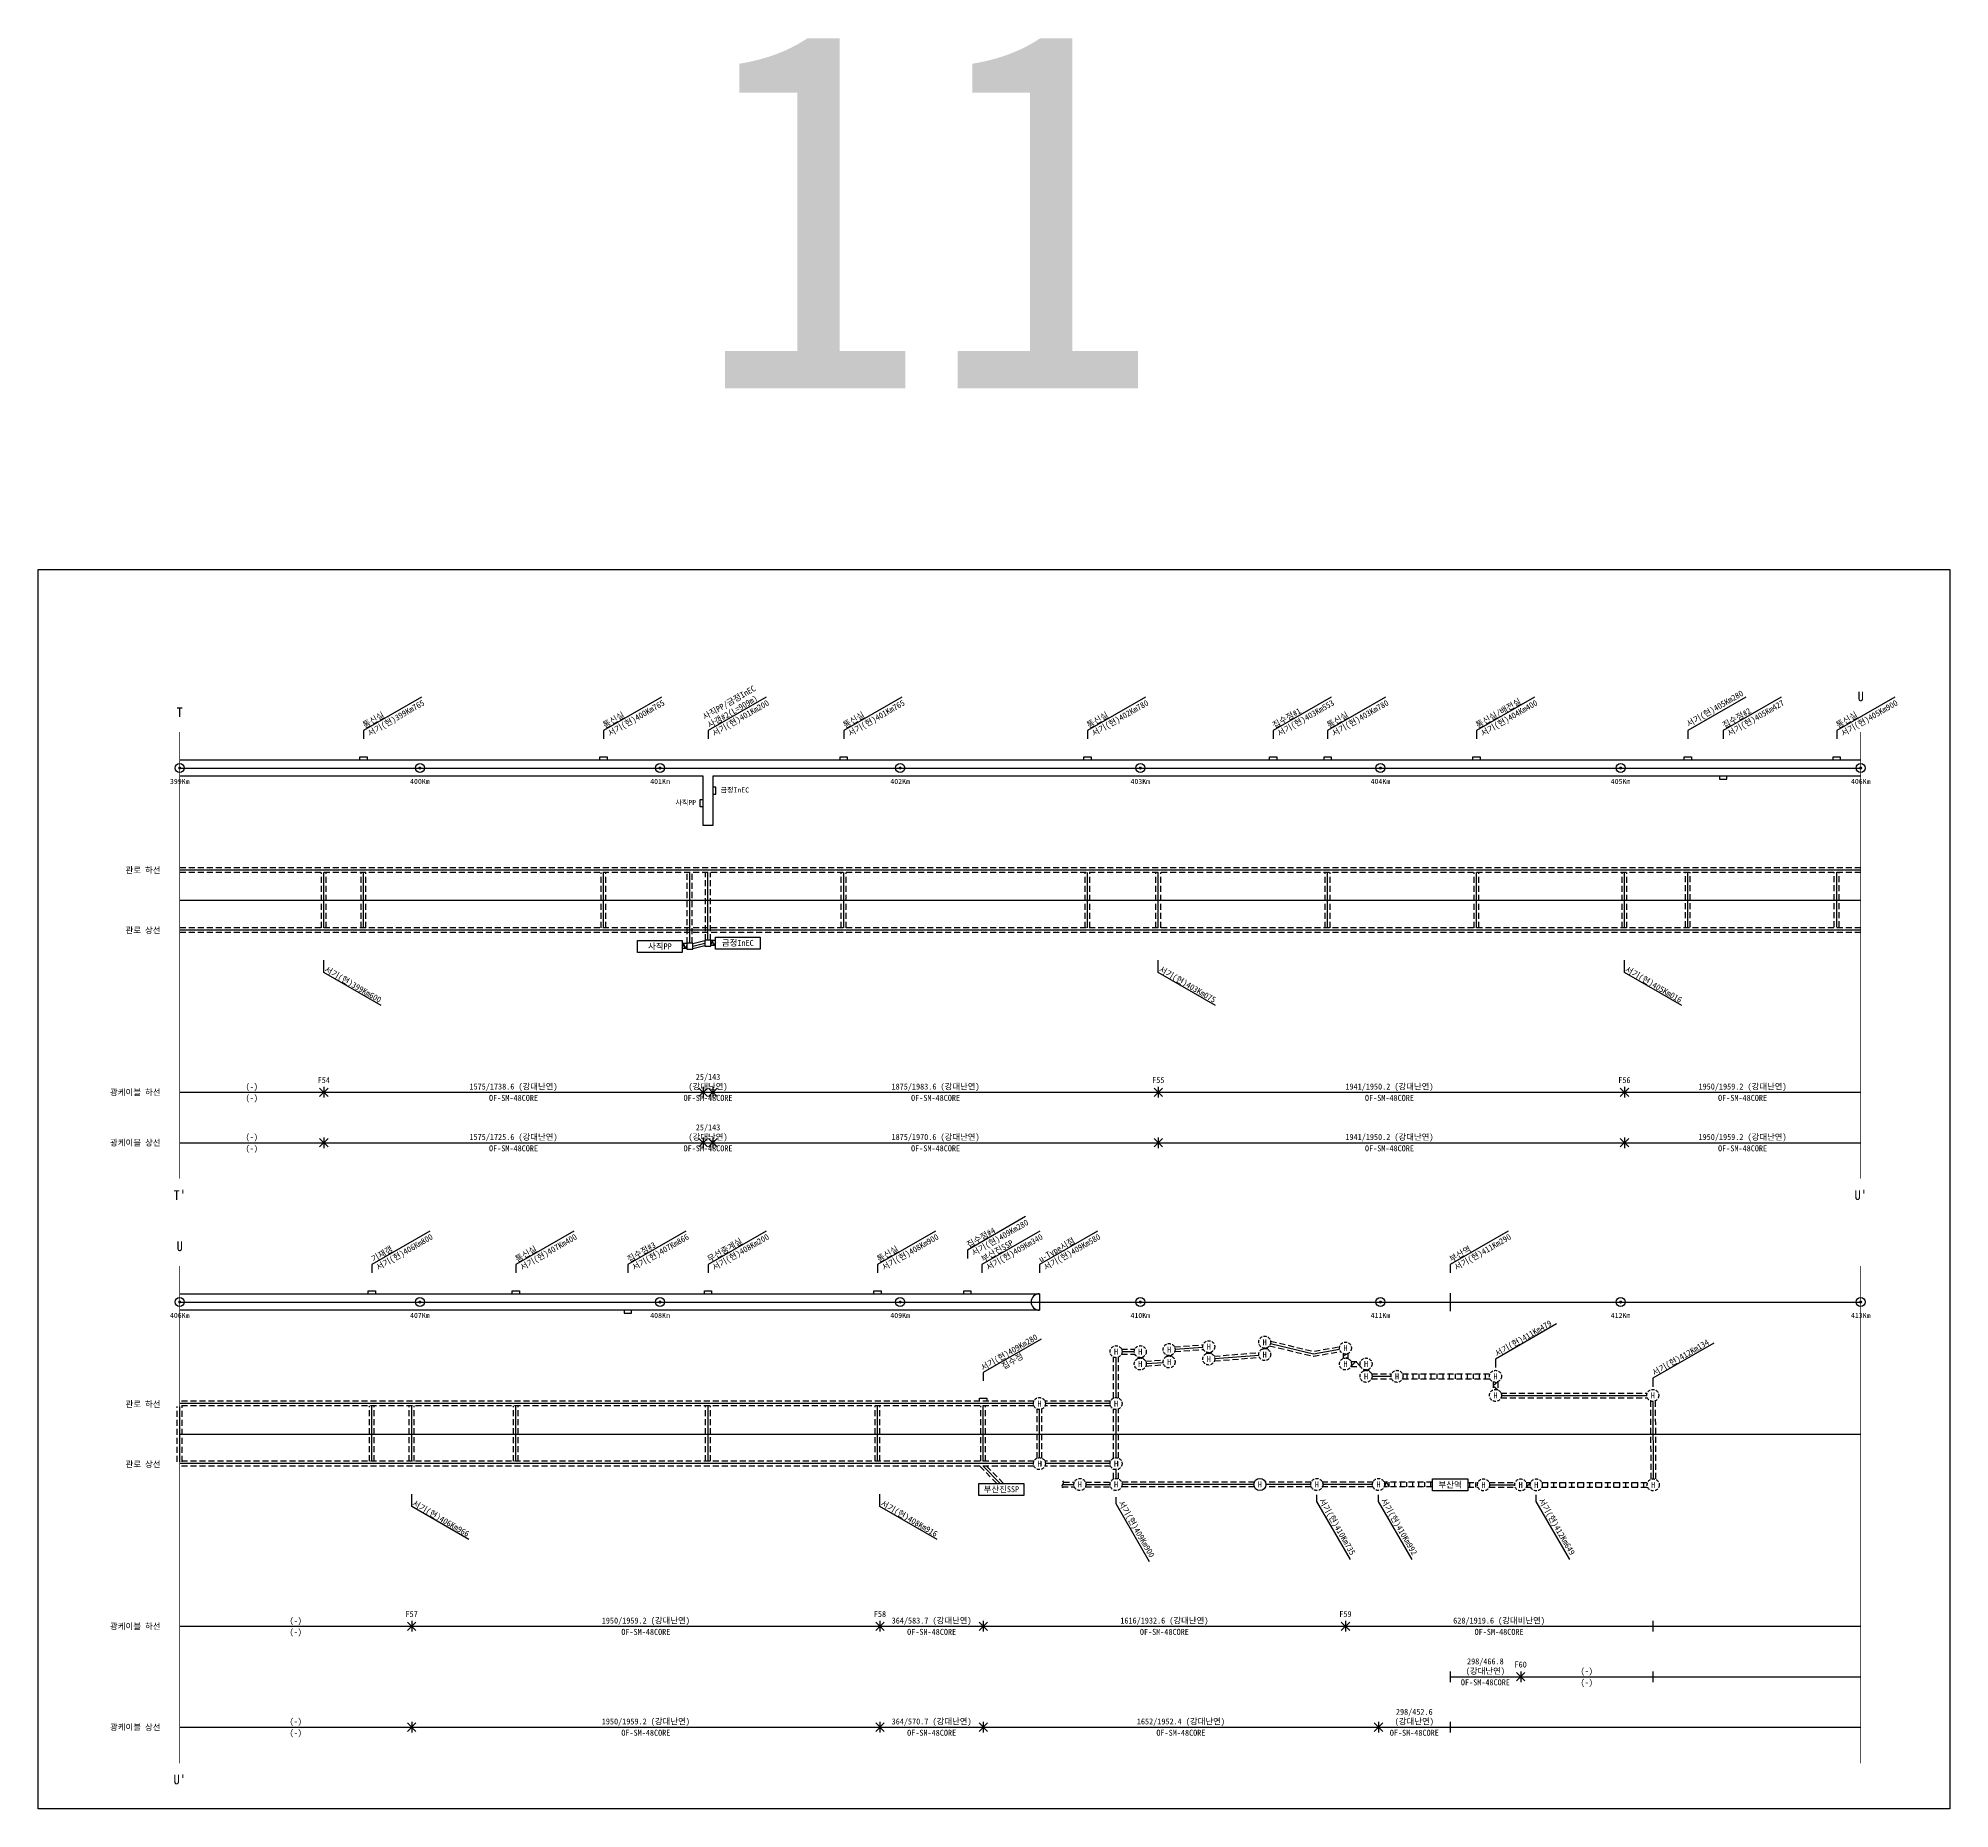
# Model space of a CAD drawing. Extents: x 7960 to 8756, y 0 to 737.
import ezdxf
from ezdxf.enums import TextEntityAlignment as Align

# ---------------------------------------------------------------- set-up
doc = ezdxf.new("R2010")
doc.units = 0
doc.header["$MEASUREMENT"] = 0
doc.linetypes.add('CENTER', pattern=[50.8, 31.75, -6.35, 6.35, -6.35])
doc.linetypes.add('HIDDEN', pattern=[0.375, 0.25, -0.125])
for name, color, linetype in [('TN-CABL', 4, 'Continuous'), ('TN-MACL', 6, 'Continuous'), ('TN-MACT', 6, 'Continuous'), ('TN-TABL-LIN1', 4, 'Continuous'), ('TN-TABL-LIN2', 1, 'Continuous'), ('TN-TEXT', 3, 'Continuous'), ('TX-BORD', 7, 'Continuous'), ('TX-PAPR', 2, 'Continuous'), ('TZ-BASE', 253, 'Continuous'), ('TZ-CABL', 4, 'Continuous'), ('TZ-LEAL', 253, 'Continuous'), ('TZ-LINE', 1, 'Continuous')]:
    doc.layers.add(name, color=color, linetype=linetype)
doc.layers.add('TX-LINE', color=6, linetype='Continuous', plot=False)
doc.styles.get("Standard").update_dxf_attribs({"font": 'GulimChe.ttf'})
doc.styles.add('굴림체', font='GulimChe.ttf')
doc.linetypes.add('ZIGZAG', pattern='A,0.0001,-0.2,[131,ltypeshp.shx,S=0.2,R=0,X=-0.2,Y=0],-0.4,[131,ltypeshp.shx,S=0.2,R=180,X=0.2,Y=0],-0.2', length=0.8001)

# ---------------------------------------------------------------- blocks, each defined once
blk = doc.blocks.new('XX')
at = {"layer": 'TN-TABL-LIN1'}
for points in [[(-1.77, 1.77), (1.77, -1.77)], [(1.77, 1.77), (-1.77, -1.77)]]:
    blk.add_lwpolyline(points, dxfattribs=at)

msp = doc.modelspace()

# ---------------------------------------------------------------- linework, layer by layer
at = {"layer": 'TN-CABL', "linetype": 'HIDDEN', "ltscale": 10}
for p, q in [((8352.11, 142.68), (8359.08, 135.46)), ((8354.93, 142.68), (8361.91, 135.46))]:
    msp.add_line(p, q, dxfattribs=at)
at = {"layer": 'TN-CABL', "linetype": 'ZIGZAG', "ltscale": 5}
msp.add_line((8353.52, 142.68), (8360.5, 135.46), dxfattribs=at)
at = {"layer": 'TN-CABL', "linetype": 'ByBlock', "ltscale": 10, "flags": 128}
for points in [[(8093.92, 436.74), (8093.92, 437.99), (8096.92, 437.99), (8096.92, 436.74)], [(8193.92, 436.74), (8193.92, 437.99), (8196.92, 437.99), (8196.92, 436.74)], [(8293.92, 436.74), (8293.92, 437.99), (8296.92, 437.99), (8296.92, 436.74)], [(8395.42, 436.74), (8395.42, 437.99), (8398.42, 437.99), (8398.42, 436.74)], [(8472.72, 436.74), (8472.72, 437.99), (8475.72, 437.99), (8475.72, 436.74)], [(8495.42, 436.74), (8495.42, 437.99), (8498.42, 437.99), (8498.42, 436.74)], [(8557.42, 436.74), (8557.42, 437.99), (8560.42, 437.99), (8560.42, 436.74)], [(8645.42, 436.74), (8645.42, 437.99), (8648.42, 437.99), (8648.42, 436.74)], [(8707.42, 436.74), (8707.42, 437.99), (8710.42, 437.99), (8710.42, 436.74)], [(8018.92, 436.74), (8718.92, 436.74)], [(8236.92, 429.84), (8018.92, 429.84)], [(8718.92, 429.84), (8240.92, 429.84)], [(8660.12, 429.84), (8660.12, 428.59), (8663.12, 428.59), (8663.12, 429.84)], [(8097.42, 214.42), (8097.42, 215.67), (8100.42, 215.67), (8100.42, 214.42)], [(8157.42, 214.42), (8157.42, 215.67), (8160.42, 215.67), (8160.42, 214.42)], [(8237.42, 214.42), (8237.42, 215.67), (8240.42, 215.67), (8240.42, 214.42)], [(8308.02, 214.42), (8308.02, 215.67), (8311.02, 215.67), (8311.02, 214.42)], [(8345.42, 214.42), (8345.42, 215.67), (8348.42, 215.67), (8348.42, 214.42)], [(8018.92, 214.42), (8376.92, 214.42), (8376.92, 207.52), (8018.92, 207.52)], [(8204.02, 207.52), (8204.02, 206.27), (8207.02, 206.27), (8207.02, 207.52)], [(8352.03, 169.68), (8352.03, 170.93), (8355.03, 170.93), (8355.03, 169.68)]]:
    msp.add_lwpolyline(points, dxfattribs=at)
at = {"layer": 'TN-CABL', "linetype": 'ByBlock', "ltscale": 10}
for points in [[(8240.92, 429.84), (8240.92, 409.29), (8236.92, 409.29), (8236.92, 429.84)], [(8240.92, 422.37), (8242.17, 422.37), (8242.17, 425.37), (8240.92, 425.37)], [(8236.92, 417.13), (8235.67, 417.13), (8235.67, 420.13), (8236.92, 420.13)]]:
    msp.add_lwpolyline(points, dxfattribs=at)
at = {"layer": 'TN-CABL', "linetype": 'HIDDEN', "ltscale": 10, "flags": 128}
for points in [[(8718.92, 391.79), (8018.92, 391.79)], [(8718.92, 390.79), (8018.92, 390.79)], [(8718.92, 389.79), (8018.92, 389.79)], [(8077.92, 366.79), (8077.92, 389.79)], [(8079.92, 366.79), (8079.92, 389.79)], [(8094.42, 366.79), (8094.42, 389.79)], [(8096.42, 366.79), (8096.42, 389.79)], [(8194.42, 366.79), (8194.42, 389.79)], [(8196.42, 366.79), (8196.42, 389.79)], [(8230.28, 360.42), (8230.28, 389.79)], [(8232.28, 360.42), (8232.28, 389.79)], [(8237.89, 361.66), (8237.89, 389.79)], [(8239.89, 361.66), (8239.89, 389.79)], [(8294.42, 366.79), (8294.42, 389.79)], [(8296.42, 366.79), (8296.42, 389.79)], [(8395.92, 366.79), (8395.92, 389.79)], [(8397.92, 366.79), (8397.92, 389.79)], [(8425.42, 366.79), (8425.42, 389.79)], [(8427.42, 366.79), (8427.42, 389.79)], [(8495.92, 366.79), (8495.92, 389.79)], [(8497.92, 366.79), (8497.92, 389.79)], [(8557.92, 366.79), (8557.92, 389.79)], [(8559.92, 366.79), (8559.92, 389.79)], [(8619.52, 366.79), (8619.52, 389.79)], [(8621.52, 366.79), (8621.52, 389.79)], [(8645.92, 366.99), (8645.92, 389.99)], [(8647.92, 366.99), (8647.92, 389.99)], [(8707.92, 366.99), (8707.92, 389.99)], [(8709.92, 366.99), (8709.92, 389.99)], [(8718.92, 366.79), (8018.92, 366.79)], [(8718.92, 365.79), (8018.92, 365.79)], [(8718.92, 364.79), (8018.92, 364.79)], [(8411.11, 191.3), (8416.63, 191.3)], [(8433.13, 192.32), (8445.06, 193.2)], [(8433.28, 190.32), (8445.21, 191.21)], [(8471.72, 191.95), (8471.72, 191.4)], [(8472.72, 192.74), (8491.03, 188.37), (8502.27, 190.41)], [(8473.18, 194.68), (8491.09, 190.41), (8501.91, 192.38)], [(8407.82, 170.97), (8407.82, 188.01)], [(8409.82, 170.97), (8409.82, 188.01)], [(8411.11, 189.3), (8416.63, 189.3)], [(8417.92, 188.01), (8417.92, 187.46)], [(8419.92, 188.01), (8419.92, 187.46)], [(8421.14, 186.33), (8428.57, 186.85)], [(8421.28, 184.33), (8428.71, 184.86)], [(8429.92, 188.86), (8429.92, 188.31)], [(8431.92, 188.86), (8431.92, 188.31)], [(8446.42, 190.08), (8446.42, 189.53)], [(8448.42, 190.08), (8448.42, 189.53)], [(8449.63, 188.42), (8468.36, 189.92)], [(8449.79, 186.43), (8468.52, 187.93)], [(8503.34, 189.51), (8503.34, 187.46)], [(8505.34, 189.51), (8503.34, 188.49), (8505.34, 187.46)], [(8505.34, 189.51), (8505.34, 187.46)], [(8506.63, 186.17), (8510.63, 186.17)], [(8506.63, 184.17), (8510.63, 184.17)], [(8511.92, 182.88), (8511.92, 182.32)], [(8513.92, 182.88), (8513.92, 182.32)], [(8515.21, 181.03), (8523.53, 181.03)], [(8515.21, 179.03), (8523.53, 179.03)], [(8528.11, 181.03), (8564.53, 181.03)], [(8528.11, 179.03), (8564.53, 179.03)], [(8565.82, 177.74), (8565.82, 174.38)], [(8567.82, 177.74), (8567.82, 174.38)], [(8017.92, 144.47), (8017.92, 167.47)], [(8374.63, 169.68), (8018.92, 169.68)], [(8374.42, 168.68), (8018.92, 168.68)], [(8374.63, 167.68), (8018.92, 167.68)], [(8019.92, 144.47), (8019.92, 167.47)], [(8097.92, 144.68), (8097.92, 167.68)], [(8099.92, 144.68), (8099.92, 167.68)], [(8114.52, 144.68), (8114.52, 167.68)], [(8116.52, 144.68), (8116.52, 167.68)], [(8157.92, 144.68), (8157.92, 167.68)], [(8159.92, 144.68), (8159.92, 167.68)], [(8237.92, 144.68), (8237.92, 167.68)], [(8239.92, 144.68), (8239.92, 167.68)], [(8308.52, 144.68), (8308.52, 167.68)], [(8310.52, 144.68), (8310.52, 167.68)], [(8352.52, 144.68), (8352.52, 167.68)], [(8354.52, 144.68), (8354.52, 167.68)], [(8406.53, 169.68), (8379.21, 169.68)], [(8406.53, 167.68), (8379.21, 167.68)], [(8406.32, 168.68), (8379.42, 168.68)], [(8569.11, 173.09), (8630.03, 173.09)], [(8569.11, 171.09), (8630.03, 171.09)], [(8631.34, 169.79), (8631.51, 137.12)], [(8633.34, 169.8), (8633.51, 137.13)], [(8375.92, 145.97), (8375.92, 166.38)], [(8377.92, 145.97), (8377.92, 166.38)], [(8407.82, 145.97), (8407.82, 166.38)], [(8409.82, 145.97), (8409.82, 166.38)], [(8374.63, 144.68), (8018.92, 144.68)], [(8374.42, 143.68), (8018.92, 143.68)], [(8406.53, 144.68), (8379.21, 144.68)], [(8406.32, 143.68), (8379.42, 143.68)], [(8374.63, 142.68), (8018.92, 142.68)], [(8406.53, 142.68), (8379.21, 142.68)], [(8386.89, 136), (8391.48, 136)], [(8396.07, 136), (8406.53, 136)], [(8407.82, 137.29), (8407.82, 141.38)], [(8409.82, 137.29), (8409.82, 141.38)], [(8466.43, 136), (8411.11, 136)], [(8490.13, 136), (8471.01, 136)], [(8515.83, 136), (8494.71, 136)], [(8540.58, 136), (8520.41, 136)], [(8522.38, 136), (8522.38, 134)], [(8555.26, 135.83), (8559.55, 135.83)], [(8564.13, 135.83), (8575.03, 135.83)], [(8579.61, 135.83), (8581.53, 135.83)], [(8586.11, 135.83), (8630.23, 135.83)], [(8386.33, 134), (8391.48, 134)], [(8396.07, 134), (8406.53, 134)], [(8466.43, 134), (8411.11, 134)], [(8466.22, 135), (8411.32, 135)], [(8490.13, 134), (8471.01, 134)], [(8489.92, 135), (8471.22, 135)], [(8515.83, 134), (8494.71, 134)], [(8515.62, 135), (8494.92, 135)], [(8540.58, 134), (8520.41, 134)], [(8555.26, 133.83), (8559.55, 133.83)], [(8564.13, 133.83), (8575.03, 133.83)], [(8579.61, 133.83), (8581.53, 133.83)], [(8586.11, 133.83), (8630.23, 133.83)]]:
    msp.add_lwpolyline(points, dxfattribs=at)
at = {"layer": 'TN-CABL', "linetype": 'ZIGZAG', "ltscale": 5}
for points in [[(8718.92, 390.79), (8018.92, 390.79)], [(8078.92, 366.79), (8078.92, 389.79)], [(8095.42, 366.79), (8095.42, 389.79)], [(8195.42, 366.79), (8195.42, 389.79)], [(8231.28, 360.42), (8231.28, 389.79)], [(8238.89, 361.66), (8238.89, 389.79)], [(8295.42, 366.79), (8295.42, 389.79)], [(8396.92, 366.79), (8396.92, 389.79)], [(8426.42, 366.79), (8426.42, 389.79)], [(8496.92, 366.79), (8496.92, 389.79)], [(8558.92, 366.79), (8558.92, 389.79)], [(8620.52, 366.79), (8620.52, 389.79)], [(8646.92, 366.99), (8646.92, 389.99)], [(8708.92, 366.99), (8708.92, 389.99)], [(8718.92, 365.79), (8018.92, 365.79)], [(8232.53, 359.17), (8237.64, 360.41)], [(8433.42, 191.33), (8444.93, 192.19)], [(8470.72, 191.74), (8470.72, 191.61)], [(8473.15, 193.66), (8491.06, 189.39), (8501.88, 191.36)], [(8408.82, 171.18), (8408.82, 187.8)], [(8411.32, 190.3), (8416.42, 190.3)], [(8418.92, 187.8), (8418.92, 187.67)], [(8421.42, 185.34), (8428.43, 185.84)], [(8430.92, 188.65), (8430.92, 188.52)], [(8447.42, 189.87), (8447.42, 189.74)], [(8449.91, 187.44), (8468.23, 188.91)], [(8512.92, 182.67), (8512.92, 182.53)], [(8515.42, 180.03), (8523.32, 180.03)], [(8374.42, 168.68), (8018.92, 168.68)], [(8018.92, 144.47), (8018.92, 167.47)], [(8098.92, 144.68), (8098.92, 167.68)], [(8115.52, 144.68), (8115.52, 167.68)], [(8158.92, 144.68), (8158.92, 167.68)], [(8238.92, 144.68), (8238.92, 167.68)], [(8309.52, 144.68), (8309.52, 167.68)], [(8353.52, 144.68), (8353.52, 167.68)], [(8406.32, 168.68), (8379.42, 168.68)], [(8569.32, 172.09), (8629.82, 172.09)], [(8632.34, 169.59), (8632.51, 137.33)], [(8376.92, 146.18), (8376.92, 166.18)], [(8408.82, 146.18), (8408.82, 166.18)], [(8374.42, 143.68), (8018.92, 143.68)], [(8406.32, 143.68), (8379.42, 143.68)], [(8386.56, 135), (8391.27, 135)], [(8396.27, 135), (8406.32, 135)], [(8466.22, 135), (8411.32, 135)], [(8489.92, 135), (8471.22, 135)], [(8515.62, 135), (8494.92, 135)], [(8564.34, 134.83), (8574.82, 134.83)]]:
    msp.add_lwpolyline(points, dxfattribs=at)
at = {"layer": 'TN-CABL'}
for points in [[(8469.72, 191.4), (8471.72, 191.95)], [(8417.92, 187.46), (8419.92, 188.01)], [(8429.92, 188.31), (8431.92, 188.86)], [(8446.42, 189.53), (8448.42, 190.08)], [(8506.63, 184.17), (8508.63, 186.17), (8510.63, 184.17)], [(8511.92, 182.32), (8513.92, 182.88)], [(8530.11, 179.03), (8530.11, 181.03)], [(8532.61, 179.03), (8532.61, 181.03)], [(8535.11, 179.03), (8535.11, 181.03)], [(8537.61, 179.03), (8537.61, 181.03)], [(8540.11, 179.03), (8540.11, 181.03)], [(8542.61, 179.03), (8542.61, 181.03)], [(8545.11, 179.03), (8545.11, 181.03)], [(8547.61, 179.03), (8547.61, 181.03)], [(8550.11, 179.03), (8550.11, 181.03)], [(8552.61, 179.03), (8552.61, 181.03)], [(8555.11, 179.03), (8555.11, 181.03)], [(8557.61, 179.03), (8557.61, 181.03)], [(8560.11, 179.03), (8560.11, 181.03)], [(8562.61, 179.03), (8562.61, 181.03)], [(8567.82, 177.74), (8565.82, 176.06), (8567.82, 174.38)], [(8520.62, 134), (8521.5, 136), (8522.38, 134)], [(8524.88, 134), (8524.88, 136)], [(8527.38, 134), (8527.38, 136)], [(8529.88, 134), (8529.88, 136)], [(8532.38, 134), (8532.38, 136)], [(8534.88, 134), (8534.88, 136)], [(8537.38, 134), (8537.38, 136)], [(8539.88, 134), (8539.88, 136)], [(8556.11, 133.83), (8556.11, 135.83)], [(8558.61, 133.83), (8558.61, 135.83)], [(8579.61, 133.83), (8581.53, 135.83)], [(8588.61, 133.83), (8588.61, 135.83)], [(8591.11, 133.83), (8591.11, 135.83)], [(8593.61, 133.83), (8593.61, 135.83)], [(8596.11, 133.83), (8596.11, 135.83)], [(8598.61, 133.83), (8598.61, 135.83)], [(8601.11, 133.83), (8601.11, 135.83)], [(8603.61, 133.83), (8603.61, 135.83)], [(8606.11, 133.83), (8606.11, 135.83)], [(8608.61, 133.83), (8608.61, 135.83)], [(8611.11, 133.83), (8611.11, 135.83)], [(8613.61, 133.83), (8613.61, 135.83)], [(8616.11, 133.83), (8616.11, 135.83)], [(8618.61, 133.83), (8618.61, 135.83)], [(8621.11, 133.83), (8621.11, 135.83)], [(8623.61, 133.83), (8623.61, 135.83)], [(8626.11, 133.83), (8626.11, 135.83)], [(8628.61, 133.83), (8628.61, 135.83)]]:
    msp.add_lwpolyline(points, dxfattribs=at)
at = {"layer": 'TN-CABL', "linetype": 'ZIGZAG', "ltscale": 3}
msp.add_lwpolyline([(8408.82, 137.5), (8408.82, 141.18)], dxfattribs=at)
at = {"layer": 'TN-CABL', "linetype": 'ByBlock', "ltscale": 10}
msp.add_arc((8376.92, 210.97), 3.45, 90, 270, dxfattribs=at)
at = {"layer": 'TN-CABL', "linetype": 'ByBlock'}
msp.add_spline([(8386.59, 136.5), (8386.93, 135.78), (8386.25, 134.32), (8386.59, 133.6)], degree=3, dxfattribs=at)
at = {"layer": 'TN-MACL', "linetype": 'CENTER', "ltscale": 0.8, "const_width": 0.2}
for points in [[(8018.92, 448.29), (8018.92, 262.29)], [(8718.92, 448.29), (8718.92, 262.29)], [(8018.92, 225.97), (8018.92, 18.97)], [(8718.92, 225.97), (8718.92, 18.97)]]:
    msp.add_lwpolyline(points, dxfattribs=at)
at = {"layer": 'TN-TABL-LIN1', "linetype": 'HIDDEN', "ltscale": 5}
for centre in [(8408.82, 190.3), (8418.92, 190.3), (8430.92, 191.15), (8447.42, 192.37), (8470.72, 194.24), (8470.72, 189.11), (8504.34, 191.8), (8418.92, 185.17), (8430.92, 186.02), (8447.42, 187.24), (8504.34, 185.17), (8512.92, 185.17), (8512.92, 180.03), (8525.82, 180.03), (8566.82, 180.03), (8376.92, 168.68), (8408.82, 168.68), (8566.82, 172.09), (8632.32, 172.09), (8376.92, 143.68), (8408.82, 143.68), (8393.77, 135), (8408.82, 135), (8492.42, 135), (8518.12, 135), (8561.84, 134.83), (8577.32, 134.83), (8583.82, 134.83), (8632.52, 134.83)]:
    msp.add_circle(centre, 2.5, dxfattribs=at)
at = {"layer": 'TN-TABL-LIN1', "linetype": 'Continuous', "ltscale": 5}
msp.add_circle((8468.72, 135), 2.5, dxfattribs=at)
at = {"layer": 'TN-TABL-LIN2'}
msp.add_line((8547.92, 214.72), (8547.92, 207.22), dxfattribs=at)
for points in [[(8119.58, 462.84), (8095.42, 448.87), (8095.42, 445.37)], [(8219.58, 462.84), (8195.42, 448.87), (8195.42, 445.37)], [(8263.08, 462.84), (8238.92, 448.87), (8238.92, 445.37)], [(8319.58, 462.84), (8295.42, 448.87), (8295.42, 445.37)], [(8421.08, 462.84), (8396.92, 448.87), (8396.92, 445.37)], [(8498.38, 462.84), (8474.22, 448.87), (8474.22, 445.37)], [(8521.08, 462.84), (8496.92, 448.87), (8496.92, 445.37)], [(8583.08, 462.84), (8558.92, 448.87), (8558.92, 445.37)], [(8671.08, 462.84), (8646.92, 448.87), (8646.92, 445.37)], [(8685.78, 462.84), (8661.62, 448.87), (8661.62, 445.37)], [(8733.08, 462.84), (8708.92, 448.87), (8708.92, 445.37)], [(8102.78, 334.38), (8078.92, 348.16), (8078.92, 353.29)], [(8450.28, 334.38), (8426.42, 348.16), (8426.42, 353.29)], [(8644.38, 334.38), (8620.52, 348.16), (8620.52, 353.29)], [(8123.08, 240.52), (8098.92, 226.55), (8098.92, 223.05)], [(8183.08, 240.52), (8158.92, 226.55), (8158.92, 223.05)], [(8229.68, 240.52), (8205.52, 226.55), (8205.52, 223.05)], [(8263.08, 240.52), (8238.92, 226.55), (8238.92, 223.05)], [(8333.68, 240.52), (8309.52, 226.55), (8309.52, 223.05)], [(8371.08, 246.52), (8346.92, 232.55), (8346.92, 229.05)], [(8377.08, 240.52), (8352.92, 226.55), (8352.92, 223.05)], [(8401.08, 240.52), (8376.92, 226.55), (8376.92, 223.05)], [(8572.08, 240.52), (8547.92, 226.55), (8547.92, 223.05)], [(8592.25, 201.84), (8566.82, 187.16), (8566.82, 183.66)], [(8377.69, 195.57), (8353.53, 181.6), (8353.53, 178.1)], [(8657.75, 193.9), (8632.32, 179.21), (8632.32, 175.71)], [(8139.38, 112.07), (8115.52, 125.84), (8115.52, 130.97)], [(8334.38, 112.07), (8310.52, 125.84), (8310.52, 130.97)], [(8422.8, 102.79), (8408.82, 126.95), (8408.82, 129.71)], [(8506.4, 103.79), (8492.42, 127.94), (8492.42, 130.71)], [(8532.1, 103.79), (8518.12, 127.94), (8518.12, 130.71)], [(8597.8, 103.79), (8583.82, 127.94), (8583.82, 130.71)]]:
    msp.add_lwpolyline(points, dxfattribs=at)
at = {"layer": 'TN-TABL-LIN2', "const_width": 0.625}
for points in [[(8018.61, 433.29, 1), (8019.24, 433.29, 1)], [(8118.61, 433.29, 1), (8119.24, 433.29, 1)], [(8218.61, 433.29, 1), (8219.24, 433.29, 1)], [(8318.61, 433.29, 1), (8319.24, 433.29, 1)], [(8418.61, 433.29, 1), (8419.24, 433.29, 1)], [(8518.61, 433.29, 1), (8519.24, 433.29, 1)], [(8618.61, 433.29, 1), (8619.24, 433.29, 1)], [(8718.61, 433.29, 1), (8719.24, 433.29, 1)], [(8018.61, 210.97, 1), (8019.24, 210.97, 1)], [(8118.61, 210.97, 1), (8119.24, 210.97, 1)], [(8218.61, 210.97, 1), (8219.24, 210.97, 1)], [(8318.61, 210.97, 1), (8319.24, 210.97, 1)], [(8418.61, 210.97, 1), (8419.24, 210.97, 1)], [(8518.61, 210.97, 1), (8519.24, 210.97, 1)], [(8618.61, 210.97, 1), (8619.24, 210.97, 1)], [(8718.61, 210.97, 1), (8719.24, 210.97, 1)]]:
    msp.add_lwpolyline(points, format="xyb", close=True, dxfattribs=at)
at = {"layer": 'TN-TABL-LIN2'}
for points in [[(8209.53, 361.47), (8228.21, 361.47), (8228.21, 356.47), (8209.53, 356.47)], [(8241.97, 362.91), (8260.65, 362.91), (8260.65, 357.91), (8241.97, 357.91)], [(8351.74, 135.46), (8370.42, 135.46), (8370.42, 130.46), (8351.74, 130.46)], [(8540.58, 137.33), (8555.26, 137.33), (8555.26, 132.33), (8540.58, 132.33)]]:
    msp.add_lwpolyline(points, close=True, dxfattribs=at)
for centre in [(8018.92, 433.29), (8118.92, 433.29), (8218.92, 433.29), (8318.92, 433.29), (8418.92, 433.29), (8518.92, 433.29), (8618.92, 433.29), (8718.92, 433.29), (8018.92, 210.97), (8118.92, 210.97), (8218.92, 210.97), (8318.92, 210.97), (8418.92, 210.97), (8518.92, 210.97), (8618.92, 210.97), (8718.92, 210.97)]:
    msp.add_circle(centre, 1.88, dxfattribs=at)
at = {"layer": 'TX-BORD'}
for p, q in [((8078.92, 300.51), (8078.92, 296.07)), ((8236.92, 300.51), (8236.92, 296.07)), ((8240.92, 300.51), (8240.92, 296.07)), ((8426.42, 300.51), (8426.42, 296.07)), ((8620.52, 300.51), (8620.52, 296.07)), ((8078.92, 279.51), (8078.92, 275.07)), ((8236.92, 279.51), (8236.92, 275.07)), ((8240.92, 279.51), (8240.92, 275.07)), ((8426.42, 279.51), (8426.42, 275.07)), ((8620.52, 279.51), (8620.52, 275.07)), ((8115.52, 78.19), (8115.52, 73.75)), ((8310.52, 78.19), (8310.52, 73.75)), ((8353.53, 78.19), (8353.53, 73.75)), ((8504.34, 78.19), (8504.34, 73.75)), ((8632.32, 78.19), (8632.32, 73.75)), ((8547.92, 57.19), (8547.92, 52.75)), ((8577.32, 57.19), (8577.32, 52.75)), ((8632.32, 57.19), (8632.32, 52.75)), ((8115.52, 36.19), (8115.52, 31.75)), ((8310.52, 36.19), (8310.52, 31.75)), ((8353.53, 36.19), (8353.53, 31.75)), ((8518.12, 36.19), (8518.12, 31.75)), ((8547.92, 36.19), (8547.92, 31.75))]:
    msp.add_line(p, q, dxfattribs=at)
at = {"layer": 'TX-LINE'}
for points in [[(8018.92, 298.29), (8078.92, 298.29), (8236.92, 298.29), (8240.92, 298.29), (8426.42, 298.29), (8618.92, 298.29)], [(8620.52, 298.29), (8718.92, 298.29)], [(8018.92, 277.29), (8078.92, 277.29), (8236.92, 277.29), (8240.92, 277.29), (8426.42, 277.29), (8618.92, 277.29)], [(8018.92, 75.97), (8115.52, 75.97), (8310.52, 75.97), (8353.53, 75.97), (8504.34, 75.97), (8632.32, 75.97), (8632.32, 75.97)], [(8547.92, 54.97), (8577.32, 54.97), (8632.32, 54.97)], [(8018.92, 33.97), (8115.52, 33.97), (8310.52, 33.97), (8353.53, 33.97), (8518.12, 33.97), (8547.92, 33.97)]]:
    msp.add_lwpolyline(points, dxfattribs=at)
at = {"layer": 'TX-PAPR'}
msp.add_lwpolyline([(7960, 516), (8756, 516), (8756, 0), (7960, 0)], close=True, dxfattribs=at)
at = {"layer": 'TZ-BASE'}
for p, q in [((8018.92, 378.29), (8718.92, 378.29)), ((8018.92, 155.97), (8718.92, 155.97))]:
    msp.add_line(p, q, dxfattribs=at)
at = {"layer": 'TZ-CABL', "ltscale": 10, "flags": 128}
for points in [[(8230.03, 360.17), (8228.21, 360.17)], [(8230.03, 359.56), (8229.4, 358.17), (8228.84, 360.17), (8228.21, 358.62)], [(8232.53, 360.2), (8237.64, 361.44)], [(8232.53, 358.14), (8237.64, 359.38)], [(8241.97, 361.41), (8240.14, 361.41)], [(8241.97, 360.8), (8241.33, 359.41), (8240.78, 361.41), (8240.14, 359.86)], [(8241.97, 359.41), (8240.14, 359.41)], [(8230.03, 358.17), (8228.21, 358.17)]]:
    msp.add_lwpolyline(points, dxfattribs=at)
at = {"layer": 'TZ-CABL'}
for points in [[(8230.03, 357.92), (8232.53, 357.92), (8232.53, 360.42), (8230.03, 360.42)], [(8237.64, 359.16), (8240.14, 359.16), (8240.14, 361.66), (8237.64, 361.66)]]:
    msp.add_lwpolyline(points, close=True, dxfattribs=at)
for points in [[(8377.48, 144.68), (8377.48, 142.68)], [(8409.38, 144.68), (8409.38, 142.68)]]:
    msp.add_lwpolyline(points, dxfattribs=at)
at = {"layer": 'TZ-LEAL'}
for points in [[(8018.92, 298.29), (8718.92, 298.29)], [(8018.92, 277.29), (8718.92, 277.29)], [(8018.92, 75.97), (8718.92, 75.97)], [(8547.92, 54.97), (8718.92, 54.97)], [(8018.92, 33.97), (8718.92, 33.97)]]:
    msp.add_lwpolyline(points, dxfattribs=at)
at = {"layer": 'TZ-LINE', "flags": 128}
for points in [[(8018.92, 433.29), (8718.92, 433.29)], [(8018.92, 210.97), (8718.92, 210.97)], [(8717.05, 210.97), (8718.92, 210.97)]]:
    msp.add_lwpolyline(points, dxfattribs=at)

# ---------------------------------------------------------------- block references
at = {"layer": 'TN-TABL-LIN1'}
for p in [(8078.92, 298.29), (8236.92, 298.29), (8240.92, 298.29), (8426.42, 298.29), (8620.52, 298.29), (8078.92, 277.29), (8236.92, 277.29), (8240.92, 277.29), (8426.42, 277.29), (8620.52, 277.29), (8115.52, 75.97), (8310.52, 75.97), (8353.53, 75.97), (8504.34, 75.97), (8577.32, 54.97), (8115.52, 33.97), (8310.52, 33.97), (8353.53, 33.97), (8518.12, 33.97)]:
    msp.add_blockref('XX', p, dxfattribs=at)

# ---------------------------------------------------------------- texts
at = {"layer": 'TN-MACT'}
for s, p in [('U', (8718.92, 459.91)), ('T', (8018.92, 453.29)), ("T'", (8018.92, 252.29)), ("U'", (8718.92, 252.29)), ('U', (8018.92, 230.97)), ("U'", (8018.92, 8.97))]:
    msp.add_text(s, height=4, dxfattribs=at).set_placement(p, align=Align.BOTTOM_CENTER)
at = {"layer": 'TN-TABL-LIN1', "linetype": 'HIDDEN', "ltscale": 5}
for p in [(8408.82, 190.3), (8418.92, 190.3), (8430.92, 191.15), (8447.42, 192.37), (8470.72, 194.24), (8504.34, 191.8), (8418.92, 185.17), (8430.92, 186.02), (8447.42, 187.24), (8470.72, 189.11), (8504.34, 185.17), (8512.92, 185.17), (8512.92, 180.03), (8525.82, 180.03), (8566.82, 180.03), (8376.92, 168.68), (8408.82, 168.68), (8566.82, 172.09), (8632.32, 172.09), (8376.92, 143.68), (8408.82, 143.68), (8393.77, 135), (8408.82, 135), (8468.72, 135), (8492.42, 135), (8518.12, 135), (8561.84, 134.83), (8577.32, 134.83), (8583.82, 134.83), (8632.52, 134.83)]:
    msp.add_text('H', height=2.5, dxfattribs=at).set_placement(p, align=Align.MIDDLE)
at = {"layer": 'TN-TEXT'}
for s, rotation, p in [('사직PP/금정InEC', 30, (8237.54, 453.26)), ('사갱#2(L=909m)', 30, (8239.54, 449.8)), ('통신실/배전실', 30, (8559.54, 449.8)), ('서기(현)405Km280', 30.10886, (8647.25, 450.29)), ('통신실', 30, (8096.04, 449.8)), ('서기(현)399Km765', 30, (8098.04, 446.33)), ('통신실', 30, (8196.04, 449.8)), ('서기(현)400Km765', 30, (8198.04, 446.33)), ('서기(현)401Km200', 30, (8241.54, 446.33)), ('통신실', 30, (8296.04, 449.8)), ('서기(현)401Km765', 30, (8298.04, 446.33)), ('통신실', 30, (8397.54, 449.8)), ('서기(현)402Km780', 30, (8399.54, 446.33)), ('집수정#1', 30, (8474.84, 449.8)), ('서기(현)403Km553', 30, (8476.84, 446.33)), ('통신실', 30, (8497.54, 449.8)), ('서기(현)403Km780', 30, (8499.54, 446.33)), ('서기(현)404Km400', 30, (8561.54, 446.33)), ('집수정#2', 30, (8662.24, 449.8)), ('서기(현)405Km427', 30, (8664.24, 446.33)), ('통신실', 30, (8709.54, 449.8)), ('서기(현)405Km900', 30, (8711.54, 446.33)), ('서기(현)399Km600', 330, (8078.88, 348.76)), ('서기(현)403Km075', 330, (8426.38, 348.76)), ('서기(현)405Km016', 330, (8620.48, 348.76)), ('집수정#4', 30, (8347.54, 233.48)), ('서기(현)409Km280', 30, (8349.54, 230.02)), ('기재갱', 30, (8099.54, 227.48)), ('서기(현)406Km800', 30, (8101.54, 224.02)), ('통신실', 30, (8159.54, 227.48)), ('서기(현)407Km400', 30, (8161.54, 224.02)), ('집수정#3', 30, (8206.14, 227.48)), ('서기(현)407Km866', 30, (8208.14, 224.02)), ('무선중계실', 30, (8239.54, 227.48)), ('서기(현)408Km200', 30, (8241.54, 224.02)), ('통신실', 30, (8310.14, 227.48)), ('서기(현)408Km900', 30, (8312.14, 224.02)), ('부산진SSP', 30, (8353.54, 227.48)), ('서기(현)409Km340', 30, (8355.54, 224.02)), ('u-Type시점', 30, (8377.54, 227.48)), ('서기(현)409Km580', 30, (8379.54, 224.02)), ('부산역', 30, (8548.54, 227.48)), ('서기(현)411Km290', 30, (8550.54, 224.02)), ('서기(현)411Km479', 30, (8567.44, 188.09)), ('서기(현)409Km280', 30, (8353.35, 182.28)), ('서기(현)412Km134', 30, (8632.94, 180.15)), ('집수정', 30, (8362.13, 182.87)), ('서기(현)406Km966', 330, (8115.48, 126.44)), ('서기(현)408Km916', 330, (8310.48, 126.44)), ('서기(현)409Km900', 300, (8409.61, 127.4)), ('서기(현)410Km735', 300, (8493.21, 128.4)), ('서기(현)410Km992', 300, (8518.91, 128.4)), ('서기(현)412Km649', 300, (8584.61, 128.4))]:
    msp.add_text(s, height=2.5, rotation=rotation, dxfattribs=at).set_placement(p)
for s, height, p in [('399Km', 2.083, (8018.92, 427.72)), ('400Km', 2.083, (8118.92, 427.72)), ('401Km', 2.083, (8218.92, 427.72)), ('금정InEC', 2.083, (8250.06, 424.14)), ('402Km', 2.083, (8318.92, 427.72)), ('403Km', 2.083, (8418.92, 427.72)), ('404Km', 2.083, (8518.92, 427.72)), ('405Km', 2.083, (8618.92, 427.72)), ('406Km', 2.083, (8718.92, 427.72)), ('사직PP', 2.083, (8229.67, 418.91)), ('사직PP', 2.5, (8218.87, 359.04)), ('금정InEC', 2.5, (8251.31, 360.48)), ('406Km', 2.083, (8018.92, 205.4)), ('407Km', 2.083, (8118.92, 205.4)), ('408Km', 2.083, (8218.92, 205.4)), ('409Km', 2.083, (8318.92, 205.4)), ('410Km', 2.083, (8418.92, 205.4)), ('411Km', 2.083, (8518.92, 205.4)), ('412Km', 2.083, (8618.92, 205.4)), ('413Km', 2.083, (8718.92, 205.4)), ('부산역', 2.5, (8547.92, 134.9)), ('부산진SSP', 2.5, (8361.08, 133.03))]:
    msp.add_text(s, height=height, dxfattribs=at).set_placement(p, align=Align.MIDDLE_CENTER)
for s, p in [('관로 하선', (8010.93, 390.79)), ('관로 상선', (8010.93, 365.79)), ('광케이블 하선', (8010.93, 298.29)), ('광케이블 상선', (8010.93, 277.29)), ('관로 하선', (8010.93, 168.47)), ('관로 상선', (8010.93, 143.47)), ('광케이블 하선', (8010.93, 75.97)), ('광케이블 상선', (8010.93, 33.97))]:
    msp.add_text(s, height=2.5, rotation=360, dxfattribs=at).set_placement(p, align=Align.MIDDLE_RIGHT)
at = {"layer": 'TN-TEXT', "style": '굴림체'}
for s, p in [('F54', (8078.92, 303.37)), ('F55', (8426.42, 303.37)), ('F56', (8620.52, 303.37)), ('F57', (8115.52, 81.06)), ('F58', (8310.52, 81.06)), ('F59', (8504.34, 81.06)), ('F60', (8577.32, 60.06))]:
    msp.add_text(s, height=2.5, dxfattribs=at).set_placement(p, align=Align.MIDDLE_CENTER)
for s, p in [('25/143', (8238.92, 305.93)), ('(-)', (8048.92, 301.93)), ('(-)', (8048.92, 297.21)), ('1575/1738.6 (강대난연)', (8157.92, 301.93)), ('OF-SM-48CORE', (8157.92, 297.21)), ('OF-SM-48CORE', (8238.92, 297.21)), ('(강대난연)', (8238.92, 301.93)), ('1875/1983.6 (강대난연)', (8333.67, 301.93)), ('OF-SM-48CORE', (8333.67, 297.21)), ('1941/1950.2 (강대난연)', (8522.67, 301.93)), ('OF-SM-48CORE', (8522.67, 297.21)), ('1950/1959.2 (강대난연)', (8669.72, 301.93)), ('OF-SM-48CORE', (8669.72, 297.21)), ('(-)', (8048.92, 280.93)), ('1575/1725.6 (강대난연)', (8157.92, 280.93)), ('(강대난연)', (8238.92, 280.93)), ('25/143', (8238.92, 284.93)), ('1875/1970.6 (강대난연)', (8333.67, 280.93)), ('1941/1950.2 (강대난연)', (8522.67, 280.93)), ('1950/1959.2 (강대난연)', (8669.72, 280.93)), ('(-)', (8048.92, 276.21)), ('OF-SM-48CORE', (8157.92, 276.21)), ('OF-SM-48CORE', (8238.92, 276.21)), ('OF-SM-48CORE', (8333.67, 276.21)), ('OF-SM-48CORE', (8522.67, 276.21)), ('OF-SM-48CORE', (8669.72, 276.21)), ('(-)', (8067.22, 79.61)), ('1950/1959.2 (강대난연)', (8213.02, 79.61)), ('364/583.7 (강대난연)', (8332.03, 79.61)), ('1616/1932.6 (강대난연)', (8428.94, 79.61)), ('628/1919.6 (강대비난연)', (8568.33, 79.61)), ('(-)', (8067.22, 74.89)), ('OF-SM-48CORE', (8213.02, 74.89)), ('OF-SM-48CORE', (8332.03, 74.89)), ('OF-SM-48CORE', (8428.94, 74.89)), ('OF-SM-48CORE', (8568.33, 74.89)), ('(강대난연)', (8562.62, 58.61)), ('298/466.8', (8562.62, 62.61)), ('(-)', (8604.82, 58.61)), ('OF-SM-48CORE', (8562.62, 53.89)), ('(-)', (8604.82, 53.89)), ('298/452.6', (8533.02, 41.61)), ('(-)', (8067.22, 37.61)), ('(-)', (8067.22, 32.89)), ('1950/1959.2 (강대난연)', (8213.02, 37.61)), ('OF-SM-48CORE', (8213.02, 32.89)), ('364/570.7 (강대난연)', (8332.03, 37.61)), ('OF-SM-48CORE', (8332.03, 32.89)), ('1652/1952.4 (강대난연)', (8435.83, 37.61)), ('OF-SM-48CORE', (8435.83, 32.89)), ('OF-SM-48CORE', (8533.02, 32.89)), ('(강대난연)', (8533.02, 37.61))]:
    msp.add_text(s, height=2.5, dxfattribs=at).set_placement(p, align=Align.TOP_CENTER)
at = {"layer": 'TX-PAPR'}
msp.add_text('11', height=150, dxfattribs=at).set_placement((8330.33, 666.39), align=Align.MIDDLE)

doc.saveas('drawing.dxf')
